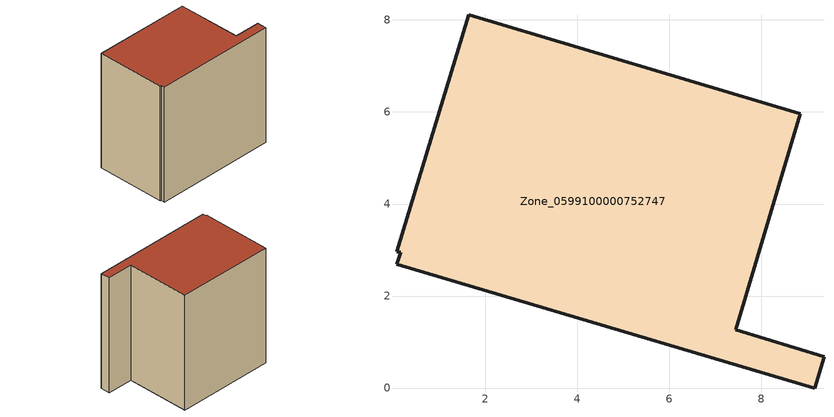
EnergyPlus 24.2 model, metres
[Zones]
Zone_0599100000752747
 floor ground (C_G): 0.16,2.95 0.07,2.97 1.64,8.11 8.84,5.96 7.44,1.26 9.37,0.68 9.16,0 0.08,2.7 z3.6
 wall outside (C_F): 8.84,5.96 1.64,8.11 0.07,2.97 0.16,2.95 0.08,2.7 9.16,0 9.37,0.68 7.44,1.26 8.84,5.96 z3.6:12.68
 roof outside (C_R): 0.07,2.97 0.16,2.95 0.08,2.7 9.16,0 9.37,0.68 7.44,1.26 8.84,5.96 1.64,8.11 z12.68
[BUILDING]
Pand.0599100000752747: North Axis=0; Terrain=City; Loads Convergence Tolerance Value=0.04; Temperature Convergence Tolerance Value=0.4; Solar Distribution=FullExterior; Maximum Number of Warmup Days=25; Minimum Number of Warmup Days=1
[Site:Location]
Rotterdam.The.Hague.AP_ZH_NLD Design_Conditions: Latitude=51.96; Longitude=4.45; Time Zone=1; Elevation=-4.5
[SITE:GROUNDTEMPERATURE:BUILDINGSURFACE]
18, 18, 18, 18, 18, 18, 18, 18, 18, 18, 18, 18
[MATERIAL] Thermal Absorptance=0.9; Solar Absorptance=0.7; Visible Absorptance=0.7
Name | Roughness | Thickness | Conductivity | Density | Specific Heat
G.TI.2006-2014 | MediumSmooth | 0.15 | 0.06 | 540 | 1210
F.TI.2006-2014 | Rough | 0.3 | 0.12 | 1920 | 840
R.TI.2006-2014 | MediumRough | 0.2 | 0.08 | 1500 | 1000
[CONSTRUCTION]
C_G: G.TI.2006-2014
C_F: F.TI.2006-2014
C_R: R.TI.2006-2014
[ZONE]
Zone_0599100000752747: Type=1; Multiplier=1; Ceiling Height=Autocalculate; Volume=Autocalculate; Floor Area=autocalculate; Part of Total Floor Area=Yes
[ZONEINFILTRATION:DESIGNFLOWRATE]
Infil_Zone_0599100000752747: Zone or ZoneList or Space or SpaceList=Zone_0599100000752747; Schedule=AlwaysOn; Design Flow Rate Calculation Method=Flow/Area; Flow Rate per Floor Area=0.0015; Constant Term Coefficient=1; Temperature Term Coefficient=0; Velocity Term Coefficient=0; Velocity Squared Term Coefficient=0
[HVACTEMPLATE:ZONE:IDEALLOADSAIRSYSTEM]
Zone_0599100000752747: Maximum Heating Supply Air Temperature=50; Minimum Cooling Supply Air Temperature=13; Maximum Heating Supply Air Humidity Ratio=0.0156; Minimum Cooling Supply Air Humidity Ratio=0.0077; Heating Limit=NoLimit; Cooling Limit=NoLimit; Dehumidification Control Type=ConstantSensibleHeatRatio; Cooling Sensible Heat Ratio=0.7; Dehumidification Setpoint=60; Humidification Control Type=None; Humidification Setpoint=30; Outdoor Air Method=None; Outdoor Air Flow Rate per Person=0.00944; Outdoor Air Flow Rate per Zone Floor Area=0; Outdoor Air Flow Rate per Zone=0; Demand Controlled Ventilation Type=None; Outdoor Air Economizer Type=NoEconomizer; Heat Recovery Type=None; Sensible Heat Recovery Effectiveness=0.7; Latent Heat Recovery Effectiveness=0.65
[ZONECONTROL:THERMOSTAT]
ThermostatControl_Zone_0599100000752747: Zone or ZoneList=Zone_0599100000752747; Control Type Schedule=DualSetpointControlType; Control 1=Thermostat_Zone_0599100000752747; Temperature Difference Between Cutout And Setpoint=0
[THERMOSTATSETPOINT:DUALSETPOINT]
Thermostat_Zone_0599100000752747: Heating Setpoint Temperature Schedule=HeatingSetpoint_Zone_0599100000752747; Cooling Setpoint Temperature Schedule=CoolingSetpoint_Zone_0599100000752747
[SCHEDULE:COMPACT]
HeatingSetpoint_Zone_0599100000752747: Through: 12/31, For: AllDays, Until: 24:00, 21
CoolingSetpoint_Zone_0599100000752747: Through: 12/31, For: AllDays, Until: 24:00, 24
DualSetpointControlType: Through: 12/31, For: AllDays, Until: 24:00, 4
AlwaysOn: Through: 12/31, For: AllDays, Until: 24:00, 1
